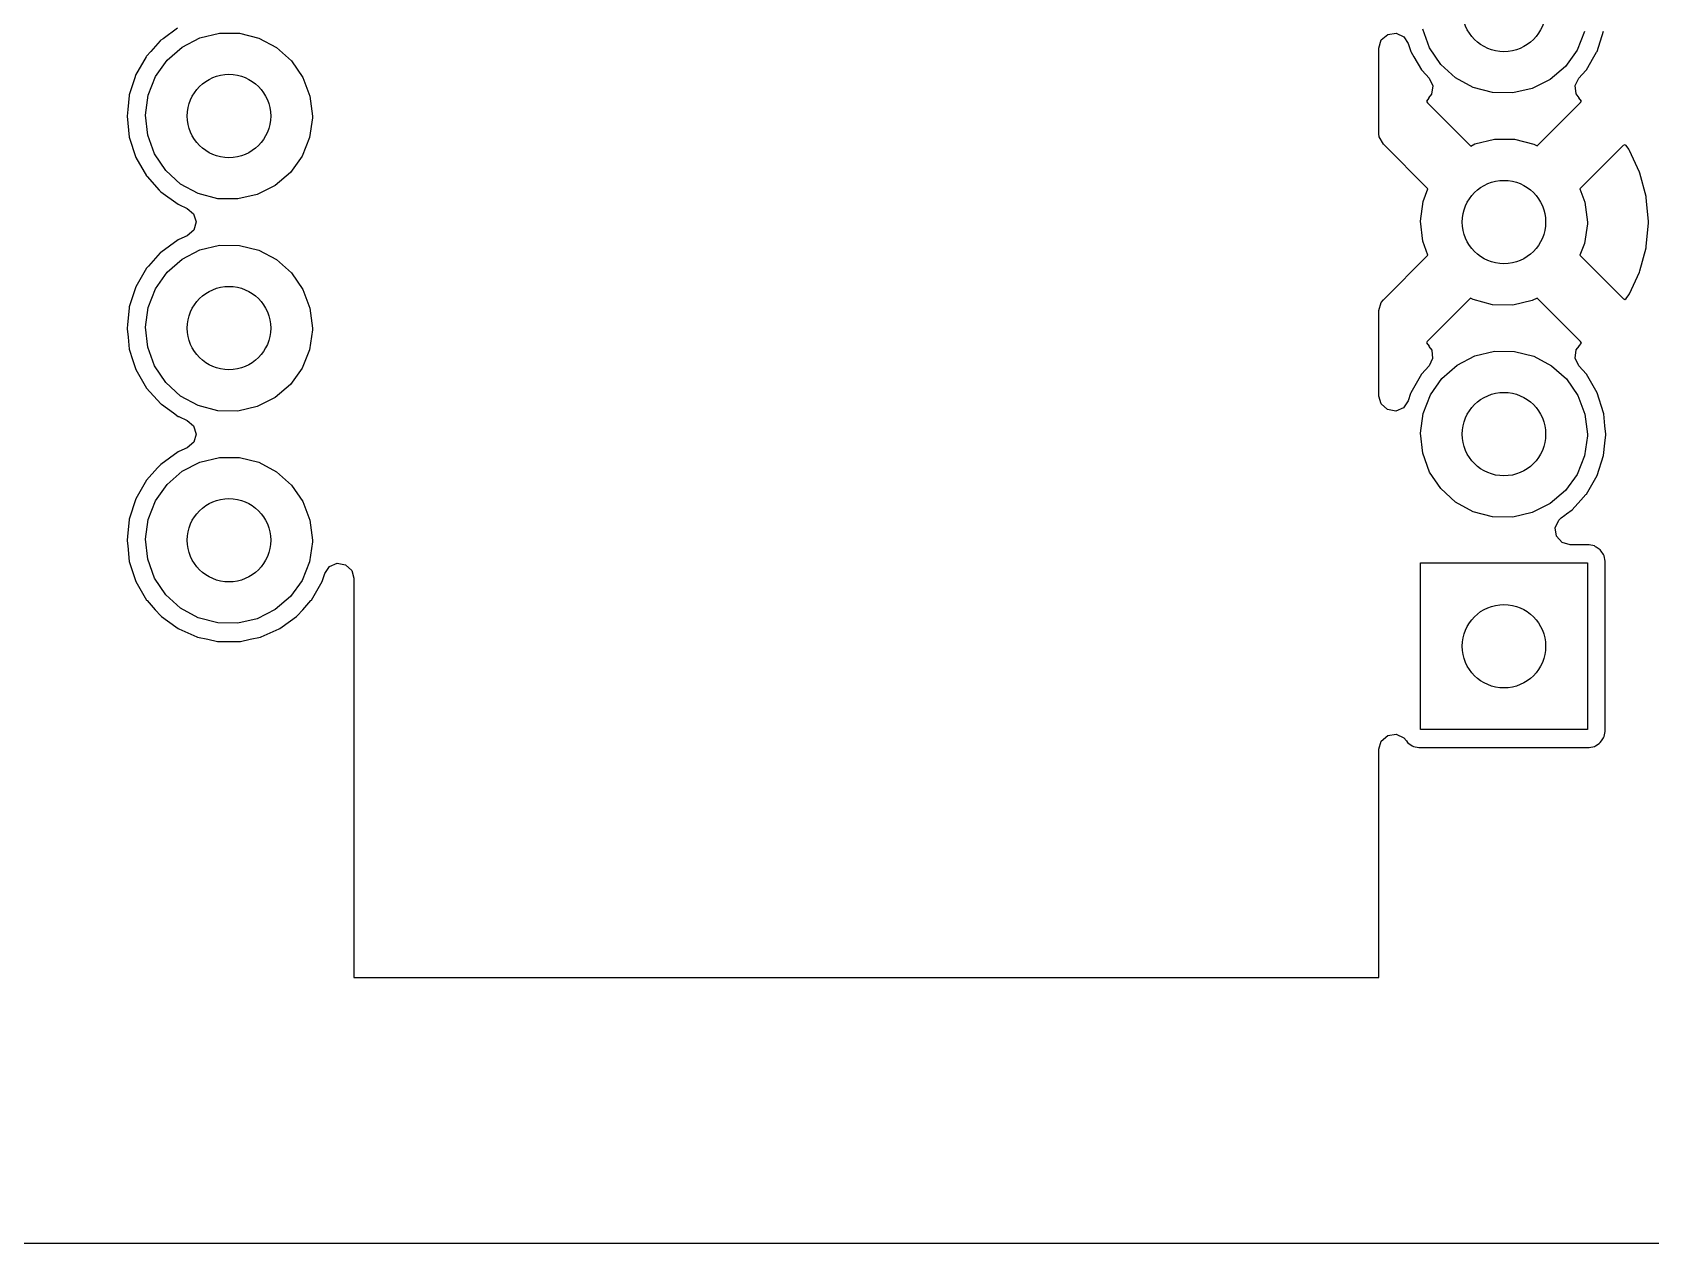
# Model space of a CAD drawing. Extents: x 4.53 to 6.3, y -4.68 to -2.19.
# Drawn here: x 5.138 to 5.672, y -4.685 to -4.285 of the extents above; entities that cross this region are included whole.
import ezdxf

# ---------------------------------------------------------------- set-up
doc = ezdxf.new("R2010")
doc.units = 0
doc.header["$MEASUREMENT"] = 0
doc.layers.add('BLACK', color=7, linetype='CONTINUOUS')

msp = doc.modelspace()

# ---------------------------------------------------------------- linework, layer by layer
at = {"layer": 'BLACK', "linetype": 'CONTINUOUS'}
for p, q in [((5.18005, -4.28757), (5.17692, -4.29106)), ((5.18023, -4.28738), (5.18005, -4.28757)), ((5.18005, -4.28757), (5.18005, -4.28757)), ((5.18098, -4.28684), (5.18023, -4.28738)), ((5.18571, -4.2834), (5.18098, -4.28684)), ((5.18727, -4.28961), (5.19315, -4.28657)), ((5.19315, -4.28657), (5.19959, -4.28503)), ((5.19959, -4.28503), (5.20621, -4.28506)), ((5.20621, -4.28506), (5.21263, -4.28667)), ((5.21263, -4.28667), (5.21848, -4.28977)), ((5.58272, -4.28993), (5.5835, -4.28725)), ((5.5835, -4.28725), (5.58562, -4.28542)), ((5.58562, -4.28542), (5.58838, -4.28502)), ((5.58838, -4.28502), (5.59093, -4.28618)), ((5.59093, -4.28618), (5.59239, -4.2884)), ((5.59946, -4.28987), (5.59718, -4.28366)), ((5.65064, -4.28449), (5.64817, -4.29064)), ((5.65477, -4.29106), (5.65695, -4.28436)), ((5.17539, -4.29284), (5.17264, -4.2976)), ((5.17552, -4.29261), (5.17539, -4.29284)), ((5.17692, -4.29106), (5.17552, -4.29261)), ((5.18228, -4.29396), (5.18727, -4.28961)), ((5.21848, -4.28977), (5.22343, -4.29418)), ((5.58272, -4.31823), (5.58272, -4.28993)), ((5.59239, -4.2884), (5.59326, -4.29106)), ((5.59326, -4.29106), (5.59339, -4.29128)), ((5.59339, -4.29128), (5.59339, -4.29128)), ((5.59339, -4.29128), (5.59429, -4.29284)), ((5.59429, -4.29284), (5.59678, -4.29715)), ((5.60315, -4.29537), (5.59946, -4.28987)), ((5.64817, -4.29064), (5.6443, -4.29602)), ((5.65125, -4.29715), (5.65375, -4.29284)), ((5.65375, -4.29284), (5.65464, -4.29128)), ((5.65464, -4.29128), (5.65477, -4.29106)), ((5.65464, -4.29128), (5.65464, -4.29128)), ((5.172, -4.29871), (5.17156, -4.30006)), ((5.17264, -4.2976), (5.172, -4.29871)), ((5.17847, -4.29938), (5.18228, -4.29396)), ((5.22343, -4.29418), (5.22718, -4.29963)), ((5.59678, -4.29715), (5.59695, -4.29735)), ((5.59695, -4.29735), (5.59695, -4.29735)), ((5.59695, -4.29735), (5.59927, -4.29992)), ((5.60805, -4.29983), (5.60315, -4.29537)), ((5.6443, -4.29602), (5.63927, -4.30032)), ((5.64876, -4.29992), (5.65108, -4.29735)), ((5.65108, -4.29735), (5.65125, -4.29715)), ((5.65108, -4.29735), (5.65108, -4.29735)), ((5.17069, -4.30273), (5.16982, -4.3054)), ((5.17156, -4.30006), (5.17069, -4.30273)), ((5.17606, -4.30555), (5.17847, -4.29938)), ((5.22718, -4.29963), (5.22952, -4.30583)), ((5.59927, -4.29992), (5.60048, -4.30244)), ((5.60048, -4.30244), (5.60013, -4.30521)), ((5.61387, -4.30299), (5.60805, -4.29983)), ((5.62028, -4.30467), (5.61387, -4.30299)), ((5.63335, -4.30329), (5.6269, -4.30477)), ((5.63927, -4.30032), (5.63335, -4.30329)), ((5.64757, -4.30234), (5.64814, -4.30118)), ((5.64786, -4.30512), (5.64757, -4.30234)), ((5.64814, -4.30118), (5.64876, -4.29992)), ((5.1698, -4.30566), (5.16932, -4.31022)), ((5.16982, -4.3054), (5.1698, -4.30566)), ((5.1698, -4.30566), (5.1698, -4.30566)), ((5.1752, -4.31211), (5.17606, -4.30555)), ((5.22952, -4.30583), (5.23031, -4.3124)), ((5.59922, -4.3065), (5.59844, -4.30747)), ((5.59844, -4.30747), (5.59872, -4.308)), ((5.59872, -4.308), (5.61304, -4.32232)), ((5.60013, -4.30521), (5.59913, -4.30644)), ((5.59913, -4.30644), (5.59922, -4.3065)), ((5.6269, -4.30477), (5.62028, -4.30467)), ((5.63501, -4.3223), (5.64934, -4.30797)), ((5.64886, -4.30637), (5.64786, -4.30512)), ((5.64877, -4.30644), (5.64886, -4.30637)), ((5.64959, -4.30751), (5.64877, -4.30644)), ((5.64934, -4.30797), (5.64959, -4.30751)), ((5.16932, -4.31022), (5.16909, -4.3124)), ((5.16909, -4.3124), (5.16982, -4.3194)), ((5.17592, -4.31869), (5.1752, -4.31211)), ((5.23031, -4.31298), (5.22938, -4.31953)), ((5.23031, -4.3124), (5.23031, -4.31298)), ((5.16982, -4.3194), (5.172, -4.3261)), ((5.1782, -4.32491), (5.17592, -4.31869)), ((5.22938, -4.31953), (5.22691, -4.32568)), ((5.58283, -4.31928), (5.58272, -4.31823)), ((5.58417, -4.32174), (5.58283, -4.31928)), ((5.61441, -4.32161), (5.62085, -4.32006)), ((5.62085, -4.32006), (5.62747, -4.3201)), ((5.62747, -4.3201), (5.63389, -4.32171)), ((5.18189, -4.33041), (5.1782, -4.32491)), ((5.59892, -4.33649), (5.58417, -4.32174)), ((5.61304, -4.32232), (5.61441, -4.32161)), ((5.63389, -4.32171), (5.63501, -4.3223)), ((5.66346, -4.32214), (5.64912, -4.33648)), ((5.66398, -4.32187), (5.66346, -4.32214)), ((5.6644, -4.32219), (5.66398, -4.32187)), ((5.66524, -4.32339), (5.6644, -4.32219)), ((5.66545, -4.32377), (5.66524, -4.32339)), ((5.66879, -4.33092), (5.66545, -4.32377)), ((5.172, -4.3261), (5.17552, -4.33219)), ((5.18679, -4.33487), (5.18189, -4.33041)), ((5.22691, -4.32568), (5.22304, -4.33106)), ((5.66893, -4.33132), (5.66879, -4.33092)), ((5.17552, -4.33219), (5.17569, -4.33238)), ((5.17569, -4.33238), (5.17569, -4.33238)), ((5.17569, -4.33238), (5.17974, -4.33688)), ((5.19261, -4.33803), (5.18679, -4.33487)), ((5.21801, -4.33536), (5.21209, -4.33833)), ((5.22304, -4.33106), (5.21801, -4.33536)), ((5.67098, -4.33894), (5.66893, -4.33132)), ((5.17974, -4.33688), (5.18023, -4.33742)), ((5.18023, -4.33742), (5.18592, -4.34156)), ((5.18592, -4.34156), (5.18616, -4.34167)), ((5.19902, -4.33971), (5.19261, -4.33803)), ((5.20564, -4.33981), (5.19902, -4.33971)), ((5.21209, -4.33833), (5.20564, -4.33981)), ((5.59646, -4.34715), (5.59732, -4.34059)), ((5.59732, -4.34059), (5.59892, -4.33649)), ((5.64912, -4.33648), (5.65078, -4.34087)), ((5.65078, -4.34087), (5.65157, -4.34744)), ((5.67105, -4.33937), (5.67098, -4.33894)), ((5.67115, -4.34055), (5.67105, -4.33937)), ((5.67174, -4.34723), (5.67115, -4.34055)), ((5.18616, -4.34167), (5.18616, -4.34167)), ((5.18616, -4.34167), (5.18895, -4.34291)), ((5.18895, -4.34291), (5.19108, -4.34472)), ((5.19108, -4.34472), (5.1919, -4.34739)), ((5.18895, -4.35197), (5.18616, -4.35322)), ((5.19113, -4.35008), (5.18895, -4.35197)), ((5.1919, -4.34739), (5.19113, -4.35008)), ((5.59718, -4.35373), (5.59646, -4.34715)), ((5.65157, -4.34802), (5.65064, -4.35457)), ((5.65157, -4.34744), (5.65157, -4.34802)), ((5.67105, -4.35552), (5.67174, -4.34766)), ((5.67174, -4.34766), (5.67174, -4.34723)), ((5.18005, -4.35765), (5.17617, -4.36196)), ((5.18023, -4.35746), (5.18005, -4.35765)), ((5.18005, -4.35765), (5.18005, -4.35765)), ((5.18592, -4.35332), (5.18023, -4.35746)), ((5.18616, -4.35322), (5.18592, -4.35332)), ((5.18616, -4.35322), (5.18616, -4.35322)), ((5.18727, -4.35969), (5.19315, -4.35665)), ((5.19315, -4.35665), (5.19959, -4.3551)), ((5.19959, -4.3551), (5.20621, -4.35514)), ((5.20621, -4.35514), (5.21263, -4.35675)), ((5.21263, -4.35675), (5.21848, -4.35985)), ((5.5989, -4.35842), (5.59718, -4.35373)), ((5.65064, -4.35457), (5.6491, -4.35839)), ((5.66893, -4.36356), (5.67098, -4.35594)), ((5.67098, -4.35594), (5.67105, -4.35552)), ((5.17552, -4.36269), (5.172, -4.36879)), ((5.17617, -4.36196), (5.17552, -4.36269)), ((5.18228, -4.36404), (5.18727, -4.35969)), ((5.21848, -4.35985), (5.22343, -4.36426)), ((5.58417, -4.37315), (5.5989, -4.35842)), ((5.6491, -4.35839), (5.66348, -4.37277)), ((5.17847, -4.36946), (5.18228, -4.36404)), ((5.22343, -4.36426), (5.22718, -4.36971)), ((5.66545, -4.37112), (5.66879, -4.36397)), ((5.66879, -4.36397), (5.66893, -4.36356)), ((5.172, -4.36879), (5.16982, -4.37548)), ((5.17606, -4.37563), (5.17847, -4.36946)), ((5.22718, -4.36971), (5.22952, -4.37591)), ((5.5835, -4.37397), (5.58417, -4.37315)), ((5.613, -4.37259), (5.59869, -4.38691)), ((5.61387, -4.37306), (5.613, -4.37259)), ((5.62028, -4.37474), (5.61387, -4.37306)), ((5.63335, -4.37337), (5.6269, -4.37485)), ((5.63498, -4.37255), (5.63335, -4.37337)), ((5.64931, -4.38688), (5.63498, -4.37255)), ((5.66348, -4.37277), (5.66395, -4.37302)), ((5.66395, -4.37302), (5.66442, -4.37265)), ((5.66442, -4.37265), (5.66524, -4.37149)), ((5.66524, -4.37149), (5.66545, -4.37112)), ((5.1698, -4.37574), (5.1692, -4.38137)), ((5.16982, -4.37548), (5.1698, -4.37574)), ((5.1698, -4.37574), (5.1698, -4.37574)), ((5.1752, -4.38219), (5.17606, -4.37563)), ((5.22952, -4.37591), (5.23031, -4.38248)), ((5.58272, -4.37665), (5.5835, -4.37397)), ((5.58272, -4.40495), (5.58272, -4.37665)), ((5.6269, -4.37485), (5.62028, -4.37474)), ((5.1692, -4.38137), (5.16909, -4.38248)), ((5.16909, -4.38248), (5.16911, -4.38274)), ((5.16911, -4.38274), (5.1694, -4.3855)), ((5.17592, -4.38877), (5.1752, -4.38219)), ((5.23031, -4.38306), (5.22938, -4.38961)), ((5.23031, -4.38248), (5.23031, -4.38306)), ((5.1694, -4.3855), (5.16982, -4.38948)), ((5.16982, -4.38948), (5.1699, -4.38973)), ((5.1699, -4.38973), (5.1699, -4.38973)), ((5.1699, -4.38973), (5.17091, -4.39284)), ((5.1782, -4.39499), (5.17592, -4.38877)), ((5.22938, -4.38961), (5.22691, -4.39576)), ((5.59869, -4.38691), (5.59844, -4.38737)), ((5.59844, -4.38737), (5.59926, -4.38844)), ((5.59926, -4.38844), (5.59917, -4.38851)), ((5.59917, -4.38851), (5.60017, -4.38977)), ((5.60017, -4.38977), (5.60046, -4.39255)), ((5.64756, -4.39244), (5.6479, -4.38967)), ((5.6479, -4.38967), (5.6489, -4.38845)), ((5.64882, -4.38838), (5.64959, -4.38741)), ((5.6489, -4.38845), (5.64882, -4.38838)), ((5.64959, -4.38741), (5.64931, -4.38688)), ((5.17091, -4.39284), (5.172, -4.39617)), ((5.18189, -4.40049), (5.1782, -4.39499)), ((5.59927, -4.39496), (5.59678, -4.39773)), ((5.60046, -4.39255), (5.59927, -4.39496)), ((5.60354, -4.39908), (5.60853, -4.39473)), ((5.60853, -4.39473), (5.61441, -4.39169)), ((5.61441, -4.39169), (5.62085, -4.39014)), ((5.62085, -4.39014), (5.62747, -4.39018)), ((5.62747, -4.39018), (5.63389, -4.39179)), ((5.63389, -4.39179), (5.63974, -4.39489)), ((5.63974, -4.39489), (5.64469, -4.39929)), ((5.64876, -4.39496), (5.64756, -4.39244)), ((5.65125, -4.39773), (5.64876, -4.39496)), ((5.172, -4.39617), (5.17552, -4.40227)), ((5.22691, -4.39576), (5.22304, -4.40113)), ((5.59678, -4.39773), (5.59326, -4.40383)), ((5.59973, -4.4045), (5.60354, -4.39908)), ((5.64469, -4.39929), (5.64844, -4.40475)), ((5.65477, -4.40383), (5.65125, -4.39773)), ((5.17552, -4.40227), (5.18023, -4.4075)), ((5.18679, -4.40494), (5.18189, -4.40049)), ((5.19261, -4.4081), (5.18679, -4.40494)), ((5.21801, -4.40543), (5.21209, -4.40841)), ((5.22304, -4.40113), (5.21801, -4.40543)), ((5.58343, -4.40751), (5.58272, -4.40495)), ((5.59318, -4.40407), (5.59239, -4.40648)), ((5.59326, -4.40383), (5.59318, -4.40407)), ((5.59732, -4.41067), (5.59973, -4.4045)), ((5.64844, -4.40475), (5.65078, -4.41095)), ((5.65695, -4.41052), (5.65477, -4.40383)), ((5.18023, -4.4075), (5.18044, -4.40765)), ((5.18044, -4.40765), (5.18438, -4.41052)), ((5.18438, -4.41052), (5.18592, -4.41164)), ((5.19902, -4.40978), (5.19261, -4.4081)), ((5.20564, -4.40989), (5.19902, -4.40978)), ((5.21209, -4.40841), (5.20564, -4.40989)), ((5.58549, -4.4094), (5.58343, -4.40751)), ((5.58824, -4.40988), (5.58549, -4.4094)), ((5.59082, -4.40879), (5.58824, -4.40988)), ((5.59239, -4.40648), (5.59082, -4.40879)), ((5.59646, -4.41723), (5.59732, -4.41067)), ((5.65078, -4.41095), (5.65157, -4.41752)), ((5.65698, -4.41078), (5.65695, -4.41052)), ((5.6574, -4.4148), (5.65698, -4.41078)), ((5.65698, -4.41078), (5.65698, -4.41078)), ((5.18592, -4.41164), (5.18616, -4.41174)), ((5.18616, -4.41174), (5.18616, -4.41174)), ((5.18616, -4.41174), (5.18895, -4.41299)), ((5.18895, -4.41299), (5.19108, -4.4148)), ((5.19108, -4.4148), (5.1919, -4.41747)), ((5.65768, -4.41752), (5.6574, -4.4148)), ((5.19113, -4.42016), (5.18895, -4.42205)), ((5.1919, -4.41747), (5.19113, -4.42016)), ((5.59718, -4.42381), (5.59646, -4.41723)), ((5.65157, -4.4181), (5.65064, -4.42465)), ((5.65157, -4.41752), (5.65157, -4.4181)), ((5.65695, -4.42452), (5.65737, -4.42054)), ((5.65737, -4.42054), (5.65766, -4.41778)), ((5.65766, -4.41778), (5.65768, -4.41752)), ((5.18592, -4.4234), (5.18023, -4.42754)), ((5.18616, -4.4233), (5.18592, -4.4234)), ((5.18895, -4.42205), (5.18616, -4.4233)), ((5.18616, -4.4233), (5.18616, -4.4233)), ((5.18727, -4.42977), (5.19315, -4.42673)), ((5.19315, -4.42673), (5.19959, -4.42518)), ((5.19959, -4.42518), (5.20621, -4.42522)), ((5.20621, -4.42522), (5.21263, -4.42683)), ((5.21263, -4.42683), (5.21848, -4.42993)), ((5.59946, -4.43003), (5.59718, -4.42381)), ((5.65064, -4.42465), (5.64817, -4.4308)), ((5.65477, -4.43121), (5.65695, -4.42452)), ((5.17919, -4.4287), (5.17552, -4.43277)), ((5.18005, -4.42773), (5.17919, -4.4287)), ((5.18023, -4.42754), (5.18005, -4.42773)), ((5.18005, -4.42773), (5.18005, -4.42773)), ((5.18228, -4.43412), (5.18727, -4.42977)), ((5.21848, -4.42993), (5.22343, -4.43433)), ((5.60315, -4.43553), (5.59946, -4.43003)), ((5.64817, -4.4308), (5.6443, -4.43617)), ((5.65125, -4.43731), (5.65477, -4.43121)), ((5.17552, -4.43277), (5.172, -4.43886)), ((5.17847, -4.43954), (5.18228, -4.43412)), ((5.22343, -4.43433), (5.22718, -4.43979)), ((5.60805, -4.43998), (5.60315, -4.43553)), ((5.6443, -4.43617), (5.63927, -4.44047)), ((5.64943, -4.43933), (5.65108, -4.4375)), ((5.65108, -4.4375), (5.65125, -4.43731)), ((5.65108, -4.4375), (5.65108, -4.4375)), ((5.172, -4.43886), (5.16982, -4.44556)), ((5.17606, -4.44571), (5.17847, -4.43954)), ((5.22718, -4.43979), (5.22952, -4.44599)), ((5.61387, -4.44314), (5.60805, -4.43998)), ((5.62028, -4.44482), (5.61387, -4.44314)), ((5.63927, -4.44047), (5.63335, -4.44345)), ((5.6447, -4.44388), (5.64654, -4.44254)), ((5.64654, -4.44254), (5.64943, -4.43933)), ((5.1698, -4.44582), (5.16934, -4.45014)), ((5.16982, -4.44556), (5.1698, -4.44582)), ((5.1698, -4.44582), (5.1698, -4.44582)), ((5.1752, -4.45227), (5.17606, -4.44571)), ((5.22952, -4.44599), (5.23031, -4.45256)), ((5.6269, -4.44493), (5.62028, -4.44482)), ((5.63335, -4.44345), (5.6269, -4.44493)), ((5.64097, -4.44845), (5.64213, -4.44591)), ((5.64137, -4.45121), (5.64097, -4.44845)), ((5.64213, -4.44591), (5.64297, -4.44514)), ((5.64297, -4.44514), (5.64417, -4.44426)), ((5.64417, -4.44426), (5.6447, -4.44388)), ((5.16934, -4.45014), (5.16909, -4.45256)), ((5.16909, -4.45256), (5.16911, -4.45282)), ((5.16911, -4.45282), (5.16929, -4.45446)), ((5.17592, -4.45885), (5.1752, -4.45227)), ((5.23031, -4.45314), (5.22938, -4.45969)), ((5.23031, -4.45256), (5.23031, -4.45314)), ((5.6432, -4.45333), (5.64137, -4.45121)), ((5.64588, -4.45411), (5.6432, -4.45333)), ((5.16929, -4.45446), (5.16982, -4.45956)), ((5.1782, -4.46507), (5.17592, -4.45885)), ((5.65216, -4.45411), (5.64588, -4.45411)), ((5.65389, -4.45446), (5.65216, -4.45411)), ((5.65429, -4.45473), (5.65389, -4.45446)), ((5.65454, -4.4549), (5.65429, -4.45473)), ((5.65429, -4.45473), (5.65429, -4.45473)), ((5.65585, -4.45577), (5.65454, -4.4549)), ((5.65612, -4.45617), (5.65585, -4.45577)), ((5.65688, -4.45732), (5.65612, -4.45617)), ((5.65716, -4.45773), (5.65688, -4.45732)), ((5.65688, -4.45732), (5.65688, -4.45732)), ((5.6575, -4.45946), (5.65716, -4.45773)), ((5.16982, -4.45956), (5.172, -4.46625)), ((5.22938, -4.45969), (5.22691, -4.46584)), ((5.23351, -4.46625), (5.23438, -4.4636)), ((5.23438, -4.4636), (5.23595, -4.46129)), ((5.23595, -4.46129), (5.23853, -4.4602)), ((5.23853, -4.4602), (5.24128, -4.46068)), ((5.24128, -4.46068), (5.24334, -4.46257)), ((5.24334, -4.46257), (5.24406, -4.46513)), ((5.59646, -4.51516), (5.59646, -4.46004)), ((5.59646, -4.46004), (5.65157, -4.46004)), ((5.65157, -4.46004), (5.65157, -4.51516)), ((5.6575, -4.51574), (5.6575, -4.45946)), ((5.172, -4.46625), (5.17552, -4.47235)), ((5.18189, -4.47057), (5.1782, -4.46507)), ((5.22691, -4.46584), (5.22304, -4.47121)), ((5.22999, -4.47235), (5.23351, -4.46625)), ((5.24406, -4.46513), (5.24406, -4.59704)), ((5.17552, -4.47235), (5.17569, -4.47254)), ((5.17569, -4.47254), (5.17569, -4.47254)), ((5.17569, -4.47254), (5.1784, -4.47555)), ((5.18679, -4.47502), (5.18189, -4.47057)), ((5.19261, -4.47818), (5.18679, -4.47502)), ((5.22304, -4.47121), (5.21801, -4.47551)), ((5.22711, -4.47555), (5.22982, -4.47254)), ((5.22982, -4.47254), (5.22999, -4.47235)), ((5.22982, -4.47254), (5.22982, -4.47254)), ((5.1784, -4.47555), (5.18023, -4.47758)), ((5.18023, -4.47758), (5.18044, -4.47773)), ((5.18044, -4.47773), (5.18239, -4.47915)), ((5.18239, -4.47915), (5.18592, -4.48172)), ((5.19902, -4.47986), (5.19261, -4.47818)), ((5.20564, -4.47997), (5.19902, -4.47986)), ((5.21209, -4.47849), (5.20564, -4.47997)), ((5.21801, -4.47551), (5.21209, -4.47849)), ((5.21959, -4.48172), (5.22312, -4.47915)), ((5.22312, -4.47915), (5.22507, -4.47773)), ((5.22507, -4.47773), (5.22528, -4.47758)), ((5.22528, -4.47758), (5.22711, -4.47555)), ((5.18592, -4.48172), (5.18616, -4.48182)), ((5.18616, -4.48182), (5.18616, -4.48182)), ((5.18616, -4.48182), (5.19211, -4.48447)), ((5.19211, -4.48447), (5.19235, -4.48458)), ((5.19235, -4.48458), (5.19579, -4.48531)), ((5.19579, -4.48531), (5.19898, -4.48599)), ((5.19898, -4.48599), (5.19898, -4.48599)), ((5.19898, -4.48599), (5.19924, -4.48604)), ((5.20628, -4.48604), (5.20653, -4.48599)), ((5.20653, -4.48599), (5.20972, -4.48531)), ((5.20653, -4.48599), (5.20653, -4.48599)), ((5.20972, -4.48531), (5.21316, -4.48458)), ((5.21316, -4.48458), (5.2134, -4.48447)), ((5.2134, -4.48447), (5.21935, -4.48182)), ((5.21935, -4.48182), (5.21959, -4.48172)), ((5.21935, -4.48182), (5.21935, -4.48182)), ((5.19924, -4.48604), (5.20628, -4.48604)), ((5.5835, -4.51893), (5.58562, -4.5171)), ((5.58562, -4.5171), (5.58838, -4.5167)), ((5.58838, -4.5167), (5.59093, -4.51786)), ((5.59093, -4.51786), (5.5918, -4.51886)), ((5.65157, -4.51516), (5.59646, -4.51516)), ((5.65623, -4.51886), (5.65688, -4.51788)), ((5.65688, -4.51788), (5.65716, -4.51747)), ((5.65688, -4.51788), (5.65688, -4.51788)), ((5.65716, -4.51747), (5.6575, -4.51574)), ((5.58272, -4.52161), (5.5835, -4.51893)), ((5.58272, -4.59704), (5.58272, -4.52161)), ((5.5918, -4.51886), (5.59218, -4.51943)), ((5.59218, -4.51943), (5.59259, -4.5197)), ((5.59259, -4.5197), (5.59374, -4.52047)), ((5.59374, -4.52047), (5.59374, -4.52047)), ((5.59374, -4.52047), (5.59414, -4.52074)), ((5.59414, -4.52074), (5.59587, -4.52108)), ((5.59587, -4.52108), (5.65216, -4.52108)), ((5.65216, -4.52108), (5.65389, -4.52074)), ((5.65389, -4.52074), (5.65429, -4.52047)), ((5.65429, -4.52047), (5.65544, -4.5197)), ((5.65429, -4.52047), (5.65429, -4.52047)), ((5.65544, -4.5197), (5.65585, -4.51943)), ((5.65585, -4.51943), (5.65623, -4.51886)), ((5.24406, -4.59704), (5.24405, -4.59705)), ((5.24405, -4.59705), (5.24406, -4.59706)), ((5.24406, -4.59706), (5.24406, -4.59708)), ((5.24406, -4.59708), (5.24409, -4.59709)), ((5.24409, -4.59709), (5.2441, -4.59709)), ((5.2441, -4.59709), (5.58267, -4.59709)), ((5.58267, -4.59709), (5.58268, -4.59709)), ((5.58268, -4.59709), (5.58271, -4.59708)), ((5.58271, -4.59708), (5.58272, -4.59706)), ((5.58272, -4.59705), (5.58272, -4.59704)), ((5.58272, -4.59706), (5.58272, -4.59705)), ((6.01324, -4.685), (4.6458, -4.685))]:
    msp.add_line(p, q, dxfattribs=at)
at = {"layer": 'BLACK'}
for centre in [(5.62402, -4.27736), (5.20276, -4.3124), (5.62402, -4.34744), (5.20276, -4.38248), (5.62402, -4.41752), (5.20276, -4.45256), (5.62402, -4.4876)]:
    msp.add_circle(centre, 0.01378, dxfattribs=at)

doc.saveas('drawing.dxf')
